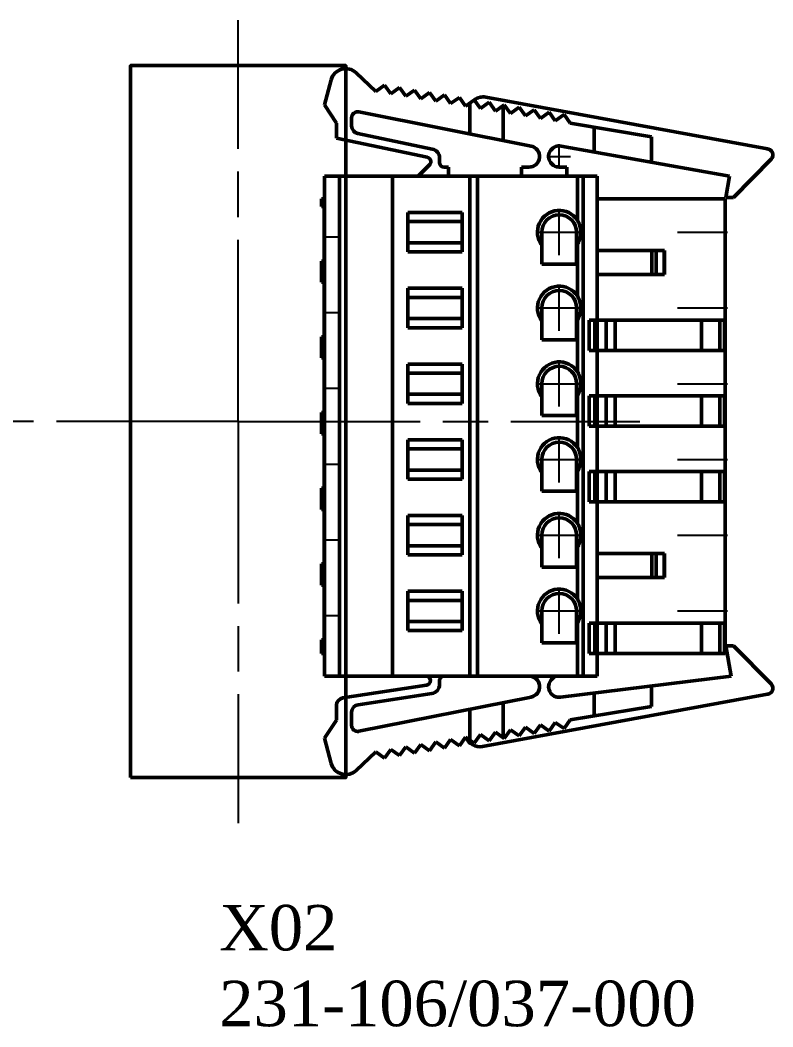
# Model space of a CAD drawing. Header units: millimetres. Extents: x -107 to 2261, y -1356 to -911.
# Drawn here: x 299.4 to 349.1, y -1355.7 to -1289.3 of the extents above; entities that cross this region are included whole.
import ezdxf

# ---------------------------------------------------------------- set-up
doc = ezdxf.new("R2010")
doc.units = ezdxf.units.MM
for name, pattern in [('AM_ISO02W050', [7.5, 6, -1.5]), ('AM_ISO08W050', [18, 12, -1.5, 3, -1.5]), ('CENTER', [50.8, 31.75, -6.35, 6.35, -6.35])]:
    doc.linetypes.add(name, pattern=pattern)
for name, color, linetype, lineweight in [('AM_0', 7, 'Continuous', 50), ('AM_3', 6, 'AM_ISO02W050', 25), ('AM_6 @ 1', 2, 'Continuous', 35), ('AM_7', 4, 'AM_ISO08W050', 25)]:
    doc.layers.add(name, color=color, linetype=linetype, lineweight=lineweight)
doc.styles.add('tnr', font='TIMES.TTF')

msp = doc.modelspace()

# ---------------------------------------------------------------- linework, layer by layer
at = {"layer": 'AM_0', "color": 7, "linetype": 'Continuous', "lineweight": 50}
for p, q in [((321.56, -1292.75), (322.864, -1293.978)), ((319.464, -1294.878), (319.909, -1293.219)), ((322.864, -1293.978), (323.439, -1293.565)), ((323.439, -1293.565), (323.851, -1294.14)), ((323.851, -1294.14), (324.426, -1293.728)), ((324.426, -1293.728), (324.838, -1294.302)), ((324.838, -1294.302), (325.412, -1293.89)), ((325.412, -1293.89), (325.825, -1294.465)), ((325.825, -1294.465), (326.399, -1294.052)), ((326.399, -1294.052), (326.811, -1294.627)), ((326.811, -1294.627), (327.386, -1294.215)), ((327.386, -1294.215), (327.798, -1294.789)), ((327.798, -1294.789), (328.373, -1294.377)), ((328.373, -1294.377), (328.785, -1294.952)), ((348.701, -1297.778), (330.113, -1294.359)), ((320.264, -1296.078), (319.464, -1294.878)), ((329.368, -1294.534), (328.785, -1294.952)), ((329.064, -1296.788), (329.064, -1294.751)), ((329.359, -1294.539), (329.772, -1295.114)), ((329.772, -1295.114), (330.346, -1294.702)), ((330.346, -1294.702), (330.758, -1295.276)), ((330.758, -1295.276), (331.333, -1294.864)), ((331.264, -1297.226), (331.264, -1294.913)), ((331.333, -1294.864), (331.745, -1295.439)), ((331.745, -1295.439), (332.32, -1295.026)), ((332.32, -1295.026), (332.732, -1295.601)), ((332.732, -1295.601), (333.306, -1295.189)), ((333.306, -1295.189), (333.719, -1295.763)), ((321.264, -1295.723), (321.264, -1296.268)), ((333.101, -1297.591), (321.743, -1295.331)), ((333.719, -1295.763), (334.293, -1295.351)), ((334.293, -1295.351), (334.705, -1295.926)), ((334.705, -1295.926), (335.28, -1295.513)), ((335.28, -1295.513), (335.692, -1296.088)), ((320.264, -1297.078), (320.264, -1296.078)), ((335.692, -1296.088), (341.064, -1296.972)), ((337.264, -1297.978), (337.264, -1296.347)), ((326.253, -1298.333), (320.264, -1297.078)), ((321.662, -1296.758), (326.588, -1297.79)), ((341.064, -1298.657), (341.064, -1296.972)), ((346.211, -1299.578), (335.088, -1297.589)), ((348.664, -1297.778), (348.701, -1297.778)), ((327.064, -1298.378), (327.064, -1298.678)), ((348.949, -1298.459), (346.464, -1300.978)), ((325.664, -1299.578), (326.403, -1298.839)), ((327.364, -1298.978), (327.664, -1298.978)), ((327.664, -1298.978), (327.664, -1299.578)), ((332.464, -1299.578), (332.464, -1298.978)), ((332.464, -1298.978), (332.964, -1298.978)), ((334.964, -1298.978), (335.464, -1298.978)), ((335.464, -1298.978), (335.464, -1299.578)), ((319.464, -1301.078), (319.464, -1299.578)), ((337.464, -1299.578), (319.464, -1299.578)), ((320.464, -1299.578), (320.464, -1332.578)), ((323.964, -1299.578), (323.964, -1332.578)), ((329.064, -1299.578), (329.064, -1332.578)), ((329.564, -1299.578), (329.564, -1332.578)), ((336.165, -1299.578), (336.165, -1302.485)), ((336.541, -1299.578), (336.541, -1332.578)), ((337.464, -1299.578), (337.464, -1332.578)), ((345.964, -1300.978), (346.211, -1299.578)), ((319.264, -1301.078), (319.264, -1301.578)), ((319.466, -1301.078), (319.264, -1301.078)), ((319.466, -1301.078), (319.466, -1331.078)), ((345.914, -1301.078), (337.464, -1301.078)), ((345.914, -1301.078), (345.914, -1331.078)), ((346.464, -1300.978), (345.964, -1300.978)), ((319.264, -1301.578), (319.441, -1301.578)), ((319.441, -1301.578), (319.441, -1305.178)), ((324.964, -1304.578), (324.964, -1301.978)), ((324.964, -1301.978), (328.564, -1301.978)), ((328.564, -1301.978), (328.564, -1304.578)), ((324.964, -1302.578), (328.564, -1302.578)), ((333.814, -1305.378), (333.814, -1303.278)), ((336.114, -1303.278), (336.114, -1305.378)), ((324.964, -1303.978), (328.564, -1303.978)), ((336.165, -1304.07), (336.165, -1307.485)), ((341.921, -1304.478), (337.464, -1304.478)), ((341.081, -1306.078), (341.081, -1304.478)), ((341.358, -1306.078), (341.358, -1304.478)), ((341.894, -1306.078), (341.894, -1304.478)), ((341.921, -1306.078), (341.921, -1304.478)), ((328.564, -1304.578), (324.964, -1304.578)), ((319.264, -1305.178), (319.264, -1306.578)), ((319.441, -1305.178), (319.264, -1305.178)), ((336.114, -1305.378), (333.814, -1305.378)), ((341.921, -1306.078), (337.464, -1306.078)), ((319.264, -1306.578), (319.441, -1306.578)), ((319.441, -1306.578), (319.441, -1310.178)), ((324.964, -1309.578), (324.964, -1306.978)), ((324.964, -1306.978), (328.564, -1306.978)), ((328.564, -1306.978), (328.564, -1309.578)), ((324.964, -1307.578), (328.564, -1307.578)), ((333.814, -1310.378), (333.814, -1308.278)), ((336.114, -1308.278), (336.114, -1310.378)), ((324.964, -1308.978), (328.564, -1308.978)), ((336.165, -1309.07), (336.165, -1312.485)), ((345.864, -1309.078), (336.932, -1309.078)), ((336.932, -1309.078), (336.932, -1311.078)), ((337.308, -1311.078), (337.308, -1309.078)), ((338.064, -1311.078), (338.064, -1309.078)), ((338.664, -1311.078), (338.664, -1309.078)), ((344.364, -1311.078), (344.364, -1309.078)), ((345.568, -1311.078), (345.568, -1309.078)), ((345.864, -1311.078), (345.864, -1309.078)), ((328.564, -1309.578), (324.964, -1309.578)), ((319.264, -1310.178), (319.264, -1311.578)), ((319.441, -1310.178), (319.264, -1310.178)), ((336.114, -1310.378), (333.814, -1310.378)), ((345.864, -1311.078), (336.932, -1311.078)), ((319.264, -1311.578), (319.441, -1311.578)), ((319.441, -1311.578), (319.441, -1315.178)), ((324.964, -1314.578), (324.964, -1311.978)), ((324.964, -1311.978), (328.564, -1311.978)), ((328.564, -1311.978), (328.564, -1314.578)), ((324.964, -1312.578), (328.564, -1312.578)), ((333.814, -1315.378), (333.814, -1313.278)), ((336.114, -1313.278), (336.114, -1315.378)), ((324.964, -1313.978), (328.564, -1313.978)), ((336.165, -1314.07), (336.165, -1317.485)), ((336.932, -1314.078), (336.932, -1316.078)), ((345.864, -1314.078), (336.932, -1314.078)), ((337.308, -1316.078), (337.308, -1314.078)), ((338.064, -1316.078), (338.064, -1314.078)), ((338.664, -1316.078), (338.664, -1314.078)), ((344.364, -1316.078), (344.364, -1314.078)), ((345.568, -1316.078), (345.568, -1314.078)), ((345.864, -1316.078), (345.864, -1314.078)), ((328.564, -1314.578), (324.964, -1314.578)), ((319.264, -1315.178), (319.264, -1316.578)), ((319.441, -1315.178), (319.264, -1315.178)), ((336.114, -1315.378), (333.814, -1315.378)), ((345.864, -1316.078), (336.932, -1316.078)), ((319.264, -1316.578), (319.441, -1316.578)), ((319.441, -1316.578), (319.441, -1320.178)), ((324.964, -1319.578), (324.964, -1316.978)), ((324.964, -1316.978), (328.564, -1316.978)), ((328.564, -1316.978), (328.564, -1319.578)), ((324.964, -1317.578), (328.564, -1317.578)), ((333.814, -1320.378), (333.814, -1318.278)), ((336.114, -1318.278), (336.114, -1320.378)), ((324.964, -1318.978), (328.564, -1318.978)), ((336.165, -1319.07), (336.165, -1322.485)), ((345.864, -1319.078), (336.932, -1319.078)), ((336.932, -1319.078), (336.932, -1321.078)), ((337.308, -1321.078), (337.308, -1319.078)), ((338.064, -1321.078), (338.064, -1319.078)), ((338.664, -1321.078), (338.664, -1319.078)), ((344.364, -1321.078), (344.364, -1319.078)), ((345.568, -1321.078), (345.568, -1319.078)), ((345.864, -1321.078), (345.864, -1319.078)), ((328.564, -1319.578), (324.964, -1319.578)), ((319.264, -1320.178), (319.264, -1321.578)), ((319.441, -1320.178), (319.264, -1320.178)), ((336.114, -1320.378), (333.814, -1320.378)), ((345.864, -1321.078), (336.932, -1321.078)), ((319.264, -1321.578), (319.441, -1321.578)), ((319.441, -1321.578), (319.441, -1325.178)), ((324.964, -1324.578), (324.964, -1321.978)), ((324.964, -1321.978), (328.564, -1321.978)), ((328.564, -1321.978), (328.564, -1324.578)), ((324.964, -1322.578), (328.564, -1322.578)), ((333.814, -1325.378), (333.814, -1323.278)), ((336.114, -1323.278), (336.114, -1325.378)), ((324.964, -1323.978), (328.564, -1323.978)), ((336.165, -1324.07), (336.165, -1327.485)), ((328.564, -1324.578), (324.964, -1324.578)), ((341.921, -1324.478), (337.464, -1324.478)), ((341.081, -1326.078), (341.081, -1324.478)), ((341.358, -1326.078), (341.358, -1324.478)), ((341.894, -1326.078), (341.894, -1324.478)), ((341.921, -1326.078), (341.921, -1324.478)), ((319.264, -1325.178), (319.264, -1326.578)), ((319.441, -1325.178), (319.264, -1325.178)), ((336.114, -1325.378), (333.814, -1325.378)), ((341.921, -1326.078), (337.464, -1326.078)), ((319.264, -1326.578), (319.441, -1326.578)), ((319.441, -1326.578), (319.441, -1330.178)), ((324.964, -1329.578), (324.964, -1326.978)), ((324.964, -1326.978), (328.564, -1326.978)), ((328.564, -1326.978), (328.564, -1329.578)), ((324.964, -1327.578), (328.564, -1327.578)), ((333.814, -1330.378), (333.814, -1328.278)), ((336.114, -1328.278), (336.114, -1330.378)), ((324.964, -1328.978), (328.564, -1328.978)), ((336.165, -1329.07), (336.165, -1332.578)), ((345.864, -1329.078), (336.932, -1329.078)), ((336.932, -1329.078), (336.932, -1331.078)), ((337.308, -1331.078), (337.308, -1329.078)), ((338.064, -1331.078), (338.064, -1329.078)), ((338.664, -1331.078), (338.664, -1329.078)), ((344.364, -1331.078), (344.364, -1329.078)), ((345.568, -1331.078), (345.568, -1329.078)), ((345.864, -1331.078), (345.864, -1329.078)), ((328.564, -1329.578), (324.964, -1329.578)), ((319.264, -1330.178), (319.264, -1331.078)), ((319.441, -1330.178), (319.264, -1330.178)), ((336.114, -1330.378), (333.814, -1330.378)), ((319.264, -1331.078), (319.466, -1331.078)), ((319.464, -1331.078), (319.464, -1332.578)), ((336.932, -1331.078), (345.914, -1331.078)), ((346.317, -1332.578), (345.964, -1330.578)), ((345.964, -1330.578), (346.464, -1330.578)), ((346.464, -1330.578), (348.949, -1333.097)), ((319.464, -1332.578), (337.464, -1332.578)), ((327.064, -1332.878), (327.064, -1333.136)), ((334.664, -1332.578), (334.458, -1332.795)), ((335.05, -1333.972), (346.317, -1332.578)), ((320.689, -1334.013), (326.21, -1333.174)), ((326.555, -1333.729), (321.689, -1334.468)), ((337.264, -1333.698), (337.264, -1335.209)), ((341.064, -1333.228), (341.064, -1334.584)), ((321.743, -1336.224), (333.101, -1333.964)), ((329.901, -1337.231), (348.701, -1333.778)), ((331.264, -1334.33), (331.264, -1336.642)), ((348.701, -1333.778), (348.664, -1333.778)), ((320.264, -1335.478), (320.264, -1334.507)), ((321.264, -1334.962), (321.264, -1335.832)), ((329.064, -1336.804), (329.064, -1334.767)), ((341.064, -1334.584), (335.692, -1335.468)), ((319.464, -1336.678), (320.264, -1335.478)), ((334.705, -1335.63), (334.293, -1336.204)), ((335.28, -1336.042), (334.705, -1335.63)), ((335.692, -1335.468), (335.28, -1336.042)), ((330.758, -1336.279), (330.346, -1336.854)), ((331.333, -1336.691), (330.758, -1336.279)), ((331.745, -1336.117), (331.333, -1336.691)), ((332.32, -1336.529), (331.745, -1336.117)), ((332.732, -1335.954), (332.32, -1336.529)), ((333.306, -1336.367), (332.732, -1335.954)), ((333.719, -1335.792), (333.306, -1336.367)), ((334.293, -1336.204), (333.719, -1335.792)), ((319.909, -1338.337), (319.464, -1336.678)), ((326.811, -1336.928), (326.399, -1337.503)), ((327.386, -1337.341), (326.811, -1336.928)), ((327.798, -1336.766), (327.386, -1337.341)), ((328.373, -1337.178), (327.798, -1336.766)), ((328.785, -1336.604), (328.373, -1337.178)), ((329.359, -1337.016), (328.785, -1336.604)), ((329.772, -1336.441), (329.359, -1337.016)), ((330.346, -1336.854), (329.772, -1336.441)), ((322.864, -1337.578), (321.56, -1338.806)), ((323.439, -1337.99), (322.864, -1337.578)), ((323.851, -1337.415), (323.439, -1337.99)), ((324.426, -1337.828), (323.851, -1337.415)), ((324.838, -1337.253), (324.426, -1337.828)), ((325.412, -1337.665), (324.838, -1337.253)), ((325.825, -1337.091), (325.412, -1337.665)), ((326.399, -1337.503), (325.825, -1337.091))]:
    msp.add_line(p, q, dxfattribs=at)
at = {"layer": 'AM_0'}
msp.add_lwpolyline([(306.675, -1339.278), (320.875, -1339.278), (320.875, -1292.278), (306.675, -1292.278)], close=True, dxfattribs=at)
at = {"layer": 'AM_0', "color": 7, "linetype": 'Continuous', "lineweight": 50}
for points in [[(336.165, -1302.485), (336.17, -1302.492), (336.178, -1302.505), (336.186, -1302.519), (336.19, -1302.525), (336.194, -1302.532), (336.202, -1302.545), (336.209, -1302.559), (336.216, -1302.572), (336.223, -1302.585), (336.229, -1302.598), (336.232, -1302.605), (336.236, -1302.612), (336.242, -1302.625), (336.248, -1302.639), (336.254, -1302.652), (336.259, -1302.666), (336.265, -1302.68), (336.268, -1302.687), (336.271, -1302.694), (336.276, -1302.708), (336.281, -1302.723), (336.284, -1302.73), (336.298, -1302.774), (336.323, -1302.864), (336.342, -1302.957), (336.357, -1303.05), (336.366, -1303.143), (336.37, -1303.233), (336.37, -1303.278), (336.37, -1303.322), (336.366, -1303.413), (336.357, -1303.506), (336.342, -1303.599), (336.323, -1303.691), (336.298, -1303.781), (336.284, -1303.825), (336.281, -1303.833), (336.276, -1303.847), (336.271, -1303.861), (336.268, -1303.868), (336.265, -1303.875), (336.259, -1303.889), (336.254, -1303.903), (336.248, -1303.917), (336.242, -1303.93), (336.236, -1303.944), (336.232, -1303.95), (336.229, -1303.957), (336.223, -1303.97), (336.216, -1303.983), (336.209, -1303.997), (336.202, -1304.01), (336.194, -1304.023), (336.19, -1304.03), (336.186, -1304.037), (336.178, -1304.05), (336.17, -1304.063), (336.165, -1304.07)], [(336.165, -1307.485), (336.17, -1307.492), (336.178, -1307.505), (336.186, -1307.519), (336.19, -1307.525), (336.194, -1307.532), (336.202, -1307.545), (336.209, -1307.559), (336.216, -1307.572), (336.223, -1307.585), (336.229, -1307.598), (336.232, -1307.605), (336.236, -1307.612), (336.242, -1307.625), (336.248, -1307.639), (336.254, -1307.652), (336.259, -1307.666), (336.265, -1307.68), (336.268, -1307.687), (336.271, -1307.694), (336.276, -1307.708), (336.281, -1307.723), (336.284, -1307.73), (336.298, -1307.774), (336.323, -1307.864), (336.342, -1307.957), (336.357, -1308.05), (336.366, -1308.143), (336.37, -1308.233), (336.37, -1308.278), (336.37, -1308.322), (336.366, -1308.413), (336.357, -1308.506), (336.342, -1308.599), (336.323, -1308.691), (336.298, -1308.781), (336.284, -1308.825), (336.281, -1308.833), (336.276, -1308.847), (336.271, -1308.861), (336.268, -1308.868), (336.265, -1308.875), (336.259, -1308.889), (336.254, -1308.903), (336.248, -1308.917), (336.242, -1308.93), (336.236, -1308.944), (336.232, -1308.95), (336.229, -1308.957), (336.223, -1308.97), (336.216, -1308.983), (336.209, -1308.997), (336.202, -1309.01), (336.194, -1309.023), (336.19, -1309.03), (336.186, -1309.037), (336.178, -1309.05), (336.17, -1309.063), (336.165, -1309.07)], [(336.165, -1312.485), (336.17, -1312.492), (336.178, -1312.505), (336.186, -1312.519), (336.19, -1312.525), (336.194, -1312.532), (336.202, -1312.545), (336.209, -1312.559), (336.216, -1312.572), (336.223, -1312.585), (336.229, -1312.598), (336.232, -1312.605), (336.236, -1312.612), (336.242, -1312.625), (336.248, -1312.639), (336.254, -1312.652), (336.259, -1312.666), (336.265, -1312.68), (336.268, -1312.687), (336.271, -1312.694), (336.276, -1312.708), (336.281, -1312.723), (336.284, -1312.73), (336.298, -1312.774), (336.323, -1312.864), (336.342, -1312.957), (336.357, -1313.05), (336.366, -1313.143), (336.37, -1313.233), (336.37, -1313.278), (336.37, -1313.322), (336.366, -1313.413), (336.357, -1313.506), (336.342, -1313.599), (336.323, -1313.691), (336.298, -1313.781), (336.284, -1313.825), (336.281, -1313.833), (336.276, -1313.847), (336.271, -1313.861), (336.268, -1313.868), (336.265, -1313.875), (336.259, -1313.889), (336.254, -1313.903), (336.248, -1313.917), (336.242, -1313.93), (336.236, -1313.944), (336.232, -1313.95), (336.229, -1313.957), (336.223, -1313.97), (336.216, -1313.983), (336.209, -1313.997), (336.202, -1314.01), (336.194, -1314.023), (336.19, -1314.03), (336.186, -1314.037), (336.178, -1314.05), (336.17, -1314.063), (336.165, -1314.07)], [(336.165, -1317.485), (336.17, -1317.492), (336.178, -1317.505), (336.186, -1317.519), (336.19, -1317.525), (336.194, -1317.532), (336.202, -1317.545), (336.209, -1317.559), (336.216, -1317.572), (336.223, -1317.585), (336.229, -1317.598), (336.232, -1317.605), (336.236, -1317.612), (336.242, -1317.625), (336.248, -1317.639), (336.254, -1317.652), (336.259, -1317.666), (336.265, -1317.68), (336.268, -1317.687), (336.271, -1317.694), (336.276, -1317.708), (336.281, -1317.723), (336.284, -1317.73), (336.298, -1317.774), (336.323, -1317.864), (336.342, -1317.957), (336.357, -1318.05), (336.366, -1318.143), (336.37, -1318.233), (336.37, -1318.278), (336.37, -1318.322), (336.366, -1318.413), (336.357, -1318.506), (336.342, -1318.599), (336.323, -1318.691), (336.298, -1318.781), (336.284, -1318.825), (336.281, -1318.833), (336.276, -1318.847), (336.271, -1318.861), (336.268, -1318.868), (336.265, -1318.875), (336.259, -1318.889), (336.254, -1318.903), (336.248, -1318.917), (336.242, -1318.93), (336.236, -1318.944), (336.232, -1318.95), (336.229, -1318.957), (336.223, -1318.97), (336.216, -1318.983), (336.209, -1318.997), (336.202, -1319.01), (336.194, -1319.023), (336.19, -1319.03), (336.186, -1319.037), (336.178, -1319.05), (336.17, -1319.063), (336.165, -1319.07)], [(336.165, -1322.485), (336.17, -1322.492), (336.178, -1322.505), (336.186, -1322.519), (336.19, -1322.525), (336.194, -1322.532), (336.202, -1322.545), (336.209, -1322.559), (336.216, -1322.572), (336.223, -1322.585), (336.229, -1322.598), (336.232, -1322.605), (336.236, -1322.612), (336.242, -1322.625), (336.248, -1322.639), (336.254, -1322.652), (336.259, -1322.666), (336.265, -1322.68), (336.268, -1322.687), (336.271, -1322.694), (336.276, -1322.708), (336.281, -1322.723), (336.284, -1322.73), (336.298, -1322.774), (336.323, -1322.864), (336.342, -1322.957), (336.357, -1323.05), (336.366, -1323.143), (336.37, -1323.233), (336.37, -1323.278), (336.37, -1323.322), (336.366, -1323.413), (336.357, -1323.506), (336.342, -1323.599), (336.323, -1323.691), (336.298, -1323.781), (336.284, -1323.825), (336.281, -1323.833), (336.276, -1323.847), (336.271, -1323.861), (336.268, -1323.868), (336.265, -1323.875), (336.259, -1323.889), (336.254, -1323.903), (336.248, -1323.917), (336.242, -1323.93), (336.236, -1323.944), (336.232, -1323.95), (336.229, -1323.957), (336.223, -1323.97), (336.216, -1323.983), (336.209, -1323.997), (336.202, -1324.01), (336.194, -1324.023), (336.19, -1324.03), (336.186, -1324.037), (336.178, -1324.05), (336.17, -1324.063), (336.165, -1324.07)], [(336.165, -1327.485), (336.17, -1327.492), (336.178, -1327.505), (336.186, -1327.519), (336.19, -1327.525), (336.194, -1327.532), (336.202, -1327.545), (336.209, -1327.559), (336.216, -1327.572), (336.223, -1327.585), (336.229, -1327.598), (336.232, -1327.605), (336.236, -1327.612), (336.242, -1327.625), (336.248, -1327.639), (336.254, -1327.652), (336.259, -1327.666), (336.265, -1327.68), (336.268, -1327.687), (336.271, -1327.694), (336.276, -1327.708), (336.281, -1327.723), (336.284, -1327.73), (336.298, -1327.774), (336.323, -1327.864), (336.342, -1327.957), (336.357, -1328.05), (336.366, -1328.143), (336.37, -1328.233), (336.37, -1328.278), (336.37, -1328.322), (336.366, -1328.413), (336.357, -1328.506), (336.342, -1328.599), (336.323, -1328.691), (336.298, -1328.781), (336.284, -1328.825), (336.281, -1328.833), (336.276, -1328.847), (336.271, -1328.861), (336.268, -1328.868), (336.265, -1328.875), (336.259, -1328.889), (336.254, -1328.903), (336.248, -1328.917), (336.242, -1328.93), (336.236, -1328.944), (336.232, -1328.95), (336.229, -1328.957), (336.223, -1328.97), (336.216, -1328.983), (336.209, -1328.997), (336.202, -1329.01), (336.194, -1329.023), (336.19, -1329.03), (336.186, -1329.037), (336.178, -1329.05), (336.17, -1329.063), (336.165, -1329.07)]]:
    msp.add_lwpolyline(points, dxfattribs=at)
for centre, radius, start, end in [((320.875, -1293.478), 1, 46.71965, 165), ((329.951, -1295.346), 1, 80.65839, 125.65839), ((321.664, -1295.723), 0.4, 78.74608, 180), ((321.764, -1296.268), 0.5, 180, 258.15792), ((326.464, -1298.378), 0.6, 0, 78.15792), ((332.964, -1298.278), 0.7, 270, 78.74608), ((334.964, -1298.278), 0.7, 79.86182, 270), ((348.664, -1298.178), 0.4, 315.39306, 90), ((326.191, -1298.627), 0.3, 315, 78.15792), ((327.364, -1298.678), 0.3, 180, 270), ((334.964, -1303.278), 1.439, 33.41986, 216.93225), ((334.964, -1303.278), 1.15, 0, 180), ((334.964, -1303.278), 1.439, 323.06775, 326.58014), ((334.964, -1308.278), 1.439, 33.41986, 216.93225), ((334.964, -1308.278), 1.15, 0, 180), ((334.964, -1308.278), 1.439, 323.06775, 326.58014), ((334.964, -1313.278), 1.439, 33.41986, 216.93225), ((334.964, -1313.278), 1.15, 0, 180), ((334.964, -1313.278), 1.439, 323.06775, 326.58014), ((334.964, -1318.278), 1.439, 33.41986, 216.93225), ((334.964, -1318.278), 1.15, 0, 180), ((334.964, -1318.278), 1.439, 323.06775, 326.58014), ((334.964, -1323.278), 1.439, 33.41986, 216.93225), ((334.964, -1323.278), 1.15, 0, 180), ((334.964, -1323.278), 1.439, 323.06775, 326.58014), ((334.964, -1328.278), 1.439, 33.41986, 216.93225), ((334.964, -1328.278), 1.15, 0, 180), ((334.964, -1328.278), 1.439, 323.06775, 326.58014), ((326.164, -1332.878), 0.3, 278.64049, 90), ((327.364, -1332.878), 0.3, 90, 180), ((332.964, -1333.278), 0.7, 281.25392, 90), ((334.964, -1333.278), 0.7, 136.39718, 277.05673), ((326.464, -1333.136), 0.6, 278.64049, 0), ((348.664, -1333.378), 0.4, 270, 44.60694), ((320.764, -1334.507), 0.5, 98.64049, 180), ((321.764, -1334.962), 0.5, 98.64049, 180), ((321.664, -1335.832), 0.4, 180, 281.25392), ((329.739, -1336.244), 1, 202.39356, 279.34161), ((320.875, -1338.078), 1, 195, 313.28035)]:
    msp.add_arc(centre, radius, start, end, dxfattribs=at)
at = {"layer": 'AM_3'}
msp.add_line((320.875, -1292.478), (320.875, -1339.078), dxfattribs=at)
at = {"layer": 'AM_7'}
for q in [(313.775, -1289.278), (287.275, -1315.778), (340.275, -1315.778), (313.775, -1342.278)]:
    msp.add_line((313.775, -1315.778), q, dxfattribs=at)
at = {"layer": 'AM_7', "color": 4, "linetype": 'CENTER', "lineweight": 25}
for p, q in [((334.964, -1299.013), (334.964, -1297.543)), ((334.229, -1298.278), (335.699, -1298.278)), ((334.964, -1304.788), (334.964, -1301.767)), ((319.414, -1303.578), (320.514, -1303.578)), ((333.454, -1303.278), (336.475, -1303.278)), ((342.764, -1303.278), (346.064, -1303.278)), ((334.964, -1309.788), (334.964, -1306.767)), ((333.454, -1308.278), (336.475, -1308.278)), ((342.764, -1308.278), (346.064, -1308.278)), ((319.414, -1308.578), (320.514, -1308.578)), ((334.964, -1314.788), (334.964, -1311.767)), ((319.414, -1313.578), (320.514, -1313.578)), ((333.454, -1313.278), (336.475, -1313.278)), ((342.764, -1313.278), (346.064, -1313.278)), ((334.964, -1319.788), (334.964, -1316.767)), ((333.454, -1318.278), (336.475, -1318.278)), ((342.764, -1318.278), (346.064, -1318.278)), ((319.414, -1318.578), (320.514, -1318.578)), ((334.964, -1324.788), (334.964, -1321.767)), ((319.414, -1323.578), (320.514, -1323.578)), ((333.454, -1323.278), (336.475, -1323.278)), ((342.764, -1323.278), (346.064, -1323.278)), ((334.964, -1329.788), (334.964, -1326.767)), ((333.454, -1328.278), (336.475, -1328.278)), ((342.764, -1328.278), (346.064, -1328.278)), ((319.414, -1328.578), (320.514, -1328.578))]:
    msp.add_line(p, q, dxfattribs=at)

# ---------------------------------------------------------------- texts
at = {"layer": 'AM_6 @ 1', "color": 2, "insert": (312.523, -1347.686), "char_height": 3, "attachment_point": 1, "style": 'tnr'}
msp.add_mtext_dynamic_manual_height_columns('X02\\P231-106/037-000', width=38.3325, gutter_width=12.5, heights=[0], dxfattribs=at)

doc.saveas('drawing.dxf')
